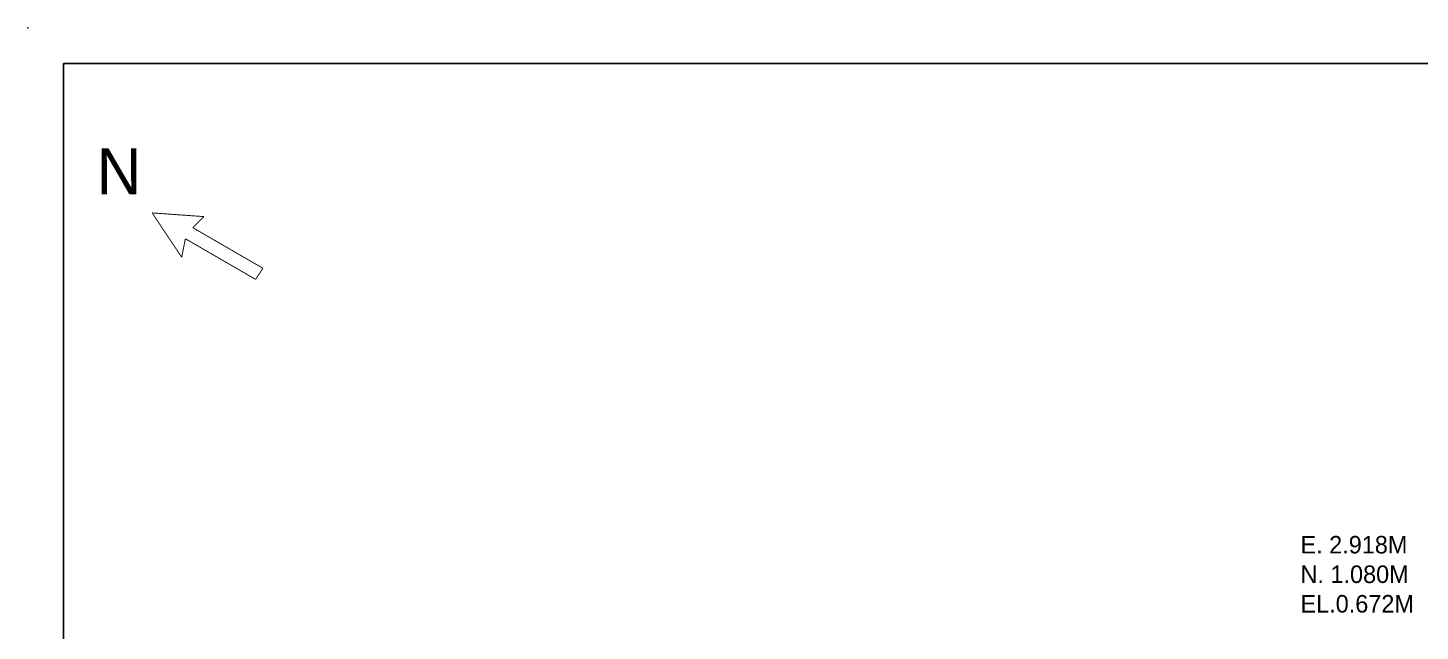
# Model space of a CAD drawing. Extents: x -4 to 426, y -3 to 272.
# Drawn here: x -3.9 to 147, y 206.7 to 272.1 of the extents above; entities that cross this region are included whole.
import ezdxf
from ezdxf.enums import TextEntityAlignment as Align

# ---------------------------------------------------------------- set-up
doc = ezdxf.new("R2010")
doc.units = 0
doc.header["$LTSCALE"] = 10
doc.layers.get('0').update_dxf_attribs({"lineweight": 0})
for name, color, linetype in [('TEXT2', 3, 'Continuous'), ('Title Block', 255, 'Continuous'), ('TITLE BLOCK-TEXT', 12, 'Continuous')]:
    doc.layers.add(name, color=color, linetype=linetype)
doc.styles.add('framdcn', font='', dxfattribs={"height": 2.5})
doc.styles.add('Scovan Standard', font='', dxfattribs={"height": 2.5})
doc.styles.get('framdcn').set_extended_font_data('Franklin Gothic Medium Cond')
doc.styles.get('Scovan Standard').set_extended_font_data('Franklin Gothic Medium Cond')

# ---------------------------------------------------------------- blocks, each defined once
blk = doc.blocks.new('block39')
at = {"layer": 'TEXT2', "style": 'framdcn'}
for s, p in [('E. 2.918M', (0, 0)), ('N. 1.080M', (0, -3.2)), ('EL.0.672M', (0, -6.4))]:
    blk.add_text(s, height=1.9, dxfattribs=at).set_placement(p)
blk = doc.blocks.new('PADX-TBD')
blk.add_point((-7.73, 544.1))
at = {"layer": 'Title Block', "color": 255}
for p, q in [((0, 536.37), (843.77, 536.37)), ((0, 0), (0, 536.37))]:
    blk.add_line(p, q, dxfattribs=at)
at = {"layer": 'TITLE BLOCK-TEXT', "color": 12, "style": 'Scovan Standard', "flags": 8}
for tag, p in [('REF_5', (25, 38.42)), ('REV_5', (352.84, 38.42)), ('PROJECT5', (504.32, 38.42)), ('DATE5', (525.83, 38.42)), ('BY5', (542.96, 38.42)), ('CHK5', (555.71, 38.42)), ('PE5', (568.45, 38.42)), ('REF_4', (25, 31.19)), ('REV_4', (352.84, 31.19)), ('PROJECT4', (504.32, 31.19)), ('DATE4', (525.83, 31.19)), ('BY4', (542.96, 31.19)), ('CHK4', (555.71, 31.19)), ('PE4', (568.45, 31.19)), ('REF_3', (25, 23.97)), ('REV_3', (352.84, 23.97)), ('PROJECT3', (504.32, 23.97)), ('DATE3', (525.83, 23.97)), ('BY3', (542.96, 23.97)), ('CHK3', (555.71, 23.97)), ('PE3', (568.45, 23.97)), ('REF_2', (25, 16.74)), ('REV_2', (352.84, 16.74)), ('PROJECT2', (504.32, 16.74)), ('DATE2', (525.83, 16.74)), ('BY2', (542.96, 16.74)), ('CHK2', (555.71, 16.74)), ('PE2', (568.45, 16.74)), ('REF_1', (25, 9.51)), ('REV_1', (352.84, 9.51)), ('PROJECT1', (504.32, 9.51)), ('DATE1', (525.83, 9.51)), ('BY1', (542.96, 9.51)), ('CHK1', (555.71, 9.51)), ('PE1', (568.45, 9.51))]:
    blk.add_attdef(tag, text='', height=2.5, dxfattribs=at).set_placement(p, align=Align.MIDDLE_CENTER)
for tag, height, p in [('REF_5_DESC', 2.5, (52.27, 38.42)), ('REV_5_DESC', 2.5, (363.04, 38.42)), ('REF_4_DESC', 2.5, (52.27, 31.19)), ('REV_4_DESC', 2.5, (363.04, 31.19)), ('REF_3_DESC', 2.5, (52.27, 23.97)), ('REV_3_DESC', 2.5, (363.04, 23.97)), ('REF_2_DESC', 2.5, (52.27, 16.74)), ('REV_2_DESC', 2.5, (363.04, 16.74)), ('REF_1_DESC', 2.5, (52.27, 9.51)), ('REV_1_DESC', 2.5, (363.04, 9.51)), ('PATH', 2, (13, -2.9)), ('USER_PLOTTED', 2, (309, -2.9)), ('PLOT_DATE', 2, (348, -2.9))]:
    blk.add_attdef(tag, text='', height=height, dxfattribs=at).set_placement(p, align=Align.MIDDLE_LEFT)
at = {"layer": 'TITLE BLOCK-TEXT', "color": 12, "style": 'Scovan Standard'}
for tag, p in [('TITLE1', (747.45, 37.28)), ('LSD', (747.45, 31.28)), ('TITLE2', (747.45, 25.28)), ('TITLE3', (747.45, 19.28)), ('CLIENTDRAWINGNO', (686.57, 5.99)), ('RN', (838.5, 5.99))]:
    blk.add_attdef(tag, text='', height=4, dxfattribs=at).set_placement(p, align=Align.MIDDLE_CENTER)
at = {"layer": 'TITLE BLOCK-TEXT', "color": 210, "style": 'Scovan Standard', "flags": 8}
blk.add_attdef('DWGNO', text='', height=4, dxfattribs=at).set_placement((777.51, 5.99), align=Align.MIDDLE_CENTER)

msp = doc.modelspace()

# ---------------------------------------------------------------- linework, layer by layer
at = {"layer": 'TEXT2', "linetype": 'ByBlock', "const_width": 0.1, "flags": 128}
for points in [[(12.8, 247.2), (9.6, 252)], [(9.6, 252), (15.2, 251.6)], [(15.2, 251.6), (14, 250.4)], [(14, 250.4), (21.6, 246)], [(13.2, 249.2), (12.8, 247.2)], [(20.8, 244.8), (13.2, 249.2)], [(21.6, 246), (20.8, 244.8)]]:
    msp.add_lwpolyline(points, dxfattribs=at)

# ---------------------------------------------------------------- block references
at = {"xscale": 0.5, "yscale": 0.5, "zscale": 0.5}
msp.add_blockref('PADX-TBD', (0, 0), dxfattribs=at)
at = {"layer": 'TEXT2'}
msp.add_blockref('block39', (134, 215.1), dxfattribs=at)

# ---------------------------------------------------------------- texts
at = {"layer": 'TEXT2', "style": 'framdcn'}
msp.add_text('N', height=5, dxfattribs=at).set_placement((3.6, 254))

doc.saveas('drawing.dxf')
